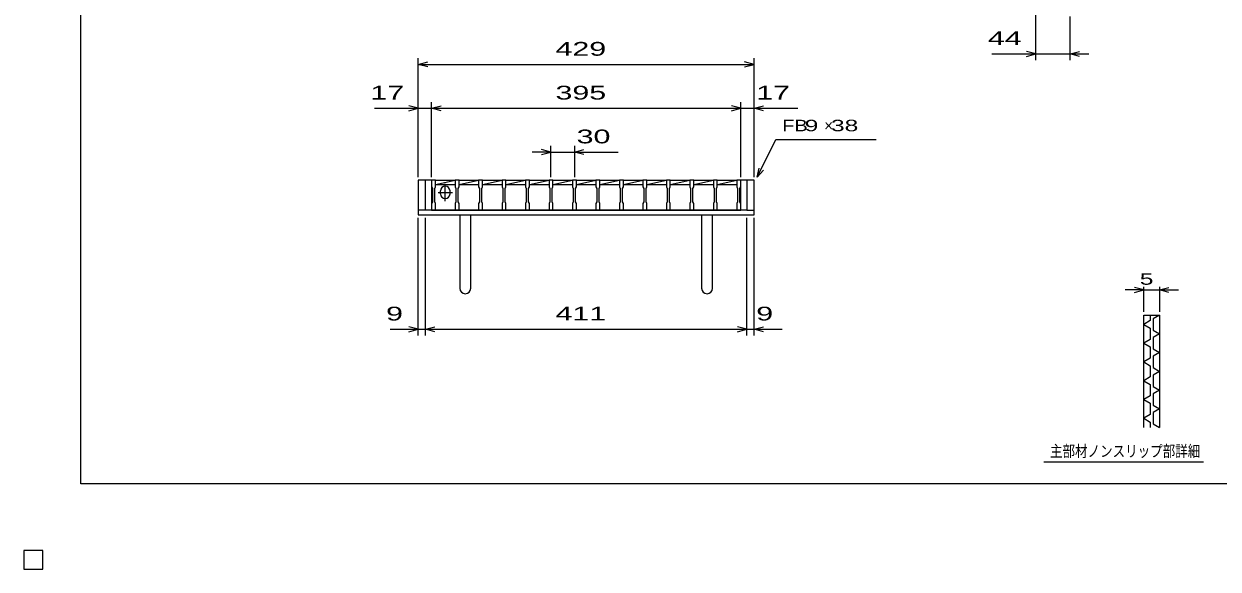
# Model space of a CAD drawing. Units: millimetres, scale not verified. Extents: x -1456 to 1385, y -1026 to 843.
# Drawn here: x -1456 to 70, y -1026 to -329 of the extents above; entities that cross this region are included whole.
import ezdxf
from ezdxf.enums import TextEntityAlignment as Align

# ---------------------------------------------------------------- set-up
doc = ezdxf.new("R2010")
doc.units = ezdxf.units.MM
doc.header["$LTSCALE"] = 8
for name, color, linetype, lineweight in [('0_2', 150, 'Continuous', 25), ('16', 3, 'Continuous', 25), ('19', 6, 'Continuous', 25), ('22', 4, 'Continuous', 25), ('24', 2, 'Continuous', 25), ('32', 4, 'Continuous', 25)]:
    doc.layers.add(name, color=color, linetype=linetype, lineweight=lineweight)
doc.styles.add('ベクトル', font='')
doc.styles.get('ベクトル').set_extended_font_data('ベクトル')

msp = doc.modelspace()

# ---------------------------------------------------------------- linework, layer by layer
at = {"layer": '0_2'}
for p, q in [((-1383.2, -917.2), (-1383.2, 842.8)), ((1384.8, -917.2), (-1383.2, -917.2)), ((-1432, -1002), (-1456, -1002)), ((-1456, -1002), (-1456, -1026)), ((-1432, -1002), (-1456, -1002)), ((-1456, -1002), (-1456, -1026)), ((-1432, -1002), (-1456, -1002)), ((-1456, -1002), (-1456, -1026)), ((-1432, -1002), (-1456, -1002)), ((-1456, -1002), (-1456, -1026)), ((-1432, -1002), (-1456, -1002)), ((-1456, -1002), (-1456, -1026)), ((-1432, -1026), (-1432, -1002)), ((-1432, -1026), (-1432, -1002)), ((-1432, -1026), (-1432, -1002)), ((-1432, -1026), (-1432, -1002)), ((-1432, -1026), (-1432, -1002)), ((-1456, -1026), (-1432, -1026)), ((-1456, -1026), (-1432, -1026)), ((-1456, -1026), (-1432, -1026)), ((-1456, -1026), (-1432, -1026)), ((-1456, -1026), (-1432, -1026))]:
    msp.add_line(p, q, dxfattribs=at)
at = {"layer": '16'}
for p, q in [((-935, -529), (-935, -528.3)), ((-935, -528.3), (-930, -528.3)), ((-935, -529), (-935, -537.5)), ((-930, -529), (-935, -529)), ((-935, -529), (-935, -567)), ((-930, -528.3), (-930, -529)), ((-930, -537.5), (-930, -529)), ((-930, -529), (-905, -529)), ((-930, -534.5), (-905, -529)), ((-917.5, -555.5), (-917.5, -533.5)), ((-905, -529), (-905, -528.3)), ((-905, -528.3), (-900, -528.3)), ((-905, -529), (-905, -537.5)), ((-900, -529), (-905, -529)), ((-900, -528.3), (-900, -529)), ((-900, -537.5), (-900, -529)), ((-900, -529), (-875, -529)), ((-900, -534.5), (-875, -529)), ((-875, -529), (-875, -528.3)), ((-875, -528.3), (-870, -528.3)), ((-875, -529), (-875, -537.5)), ((-870, -529), (-875, -529)), ((-870, -528.3), (-870, -529)), ((-870, -537.5), (-870, -529)), ((-870, -529), (-845, -529)), ((-870, -534.5), (-845, -529)), ((-845, -529), (-845, -528.3)), ((-845, -528.3), (-840, -528.3)), ((-845, -529), (-845, -537.5)), ((-840, -529), (-845, -529)), ((-840, -528.3), (-840, -529)), ((-840, -537.5), (-840, -529)), ((-840, -529), (-815, -529)), ((-840, -534.5), (-815, -529)), ((-815, -529), (-815, -528.3)), ((-815, -528.3), (-810, -528.3)), ((-815, -529), (-815, -537.5)), ((-810, -529), (-815, -529)), ((-810, -528.3), (-810, -529)), ((-810, -537.5), (-810, -529)), ((-810, -529), (-785, -529)), ((-810, -534.5), (-785, -529)), ((-785, -529), (-785, -528.3)), ((-785, -528.3), (-780, -528.3)), ((-785, -529), (-785, -537.5)), ((-780, -529), (-785, -529)), ((-780, -528.3), (-780, -529)), ((-780, -537.5), (-780, -529)), ((-780, -529), (-755, -529)), ((-780, -534.5), (-755, -529)), ((-755, -529), (-755, -528.3)), ((-755, -528.3), (-750, -528.3)), ((-755, -529), (-755, -537.5)), ((-750, -529), (-755, -529)), ((-750, -528.3), (-750, -529)), ((-750, -537.5), (-750, -529)), ((-750, -529), (-725, -529)), ((-750, -534.5), (-725, -529)), ((-725, -529), (-725, -528.3)), ((-725, -528.3), (-720, -528.3)), ((-725, -529), (-725, -537.5)), ((-720, -529), (-725, -529)), ((-720, -528.3), (-720, -529)), ((-720, -537.5), (-720, -529)), ((-720, -529), (-695, -529)), ((-720, -534.5), (-695, -529)), ((-695, -529), (-695, -528.3)), ((-695, -528.3), (-690, -528.3)), ((-695, -529), (-695, -537.5)), ((-690, -529), (-695, -529)), ((-690, -528.3), (-690, -529)), ((-690, -537.5), (-690, -529)), ((-690, -529), (-665, -529)), ((-690, -534.5), (-665, -529)), ((-665, -529), (-665, -528.3)), ((-665, -528.3), (-660, -528.3)), ((-665, -529), (-665, -537.5)), ((-660, -529), (-665, -529)), ((-660, -528.3), (-660, -529)), ((-660, -537.5), (-660, -529)), ((-660, -529), (-635, -529)), ((-660, -534.5), (-635, -529)), ((-635, -529), (-635, -528.3)), ((-635, -528.3), (-630, -528.3)), ((-635, -529), (-635, -537.5)), ((-630, -529), (-635, -529)), ((-630, -528.3), (-630, -529)), ((-630, -537.5), (-630, -529)), ((-630, -529), (-605, -529)), ((-630, -534.5), (-605, -529)), ((-605, -529), (-605, -528.3)), ((-605, -528.3), (-600, -528.3)), ((-605, -529), (-605, -537.5)), ((-600, -529), (-605, -529)), ((-600, -528.3), (-600, -529)), ((-600, -537.5), (-600, -529)), ((-600, -529), (-575, -529)), ((-600, -534.5), (-575, -529)), ((-575, -529), (-575, -528.3)), ((-575, -528.3), (-570, -528.3)), ((-575, -529), (-575, -537.5)), ((-570, -529), (-575, -529)), ((-570, -528.3), (-570, -529)), ((-570, -537.5), (-570, -529)), ((-570, -529), (-545, -529)), ((-570, -534.5), (-545, -529)), ((-545, -529), (-545, -528.3)), ((-545, -528.3), (-540, -528.3)), ((-545, -529), (-545, -537.5)), ((-540, -529), (-545, -529)), ((-540, -528.3), (-540, -529)), ((-540, -537.5), (-540, -529)), ((-540, -567), (-540, -529)), ((-935, -537.5), (-934, -539.5)), ((-934, -539.5), (-934, -556.5)), ((-931, -539.5), (-930, -537.5)), ((-931, -556.5), (-931, -539.5)), ((-930, -534.5), (-905, -534.5)), ((-926.5, -544.5), (-908.5, -544.5)), ((-923.5, -546.5), (-923.5, -542.5)), ((-911.5, -546.5), (-911.5, -542.5)), ((-905, -537.5), (-904, -539.5)), ((-904, -539.5), (-904, -556.5)), ((-901, -539.5), (-900, -537.5)), ((-901, -556.5), (-901, -539.5)), ((-900, -534.5), (-875, -534.5)), ((-875, -537.5), (-874, -539.5)), ((-874, -539.5), (-874, -556.5)), ((-871, -539.5), (-870, -537.5)), ((-871, -556.5), (-871, -539.5)), ((-870, -534.5), (-845, -534.5)), ((-845, -537.5), (-844, -539.5)), ((-844, -539.5), (-844, -556.5)), ((-841, -539.5), (-840, -537.5)), ((-841, -556.5), (-841, -539.5)), ((-840, -534.5), (-815, -534.5)), ((-815, -537.5), (-814, -539.5)), ((-814, -539.5), (-814, -556.5)), ((-811, -539.5), (-810, -537.5)), ((-811, -556.5), (-811, -539.5)), ((-810, -534.5), (-785, -534.5)), ((-785, -537.5), (-784, -539.5)), ((-784, -539.5), (-784, -556.5)), ((-781, -539.5), (-780, -537.5)), ((-781, -556.5), (-781, -539.5)), ((-780, -534.5), (-755, -534.5)), ((-755, -537.5), (-754, -539.5)), ((-754, -539.5), (-754, -556.5)), ((-751, -539.5), (-750, -537.5)), ((-751, -556.5), (-751, -539.5)), ((-750, -534.5), (-725, -534.5)), ((-725, -537.5), (-724, -539.5)), ((-724, -539.5), (-724, -556.5)), ((-721, -539.5), (-720, -537.5)), ((-721, -556.5), (-721, -539.5)), ((-720, -534.5), (-695, -534.5)), ((-695, -537.5), (-694, -539.5)), ((-694, -539.5), (-694, -556.5)), ((-691, -539.5), (-690, -537.5)), ((-691, -556.5), (-691, -539.5)), ((-690, -534.5), (-665, -534.5)), ((-665, -537.5), (-664, -539.5)), ((-664, -539.5), (-664, -556.5)), ((-661, -539.5), (-660, -537.5)), ((-661, -556.5), (-661, -539.5)), ((-660, -534.5), (-635, -534.5)), ((-635, -537.5), (-634, -539.5)), ((-634, -539.5), (-634, -556.5)), ((-631, -539.5), (-630, -537.5)), ((-631, -556.5), (-631, -539.5)), ((-630, -534.5), (-605, -534.5)), ((-605, -537.5), (-604, -539.5)), ((-604, -539.5), (-604, -556.5)), ((-601, -539.5), (-600, -537.5)), ((-601, -556.5), (-601, -539.5)), ((-600, -534.5), (-575, -534.5)), ((-575, -537.5), (-574, -539.5)), ((-574, -539.5), (-574, -556.5)), ((-571, -539.5), (-570, -537.5)), ((-571, -556.5), (-571, -539.5)), ((-570, -534.5), (-545, -534.5)), ((-545, -537.5), (-544, -539.5)), ((-544, -539.5), (-544, -556.5)), ((-541, -539.5), (-540, -537.5)), ((-541, -556.5), (-541, -539.5)), ((-934, -556.5), (-935, -558.5)), ((-935, -558.5), (-935, -567)), ((-930, -558.5), (-931, -556.5)), ((-930, -567), (-930, -558.5)), ((-904, -556.5), (-905, -558.5)), ((-905, -558.5), (-905, -567)), ((-900, -558.5), (-901, -556.5)), ((-900, -567), (-900, -558.5)), ((-874, -556.5), (-875, -558.5)), ((-875, -558.5), (-875, -567)), ((-870, -558.5), (-871, -556.5)), ((-870, -567), (-870, -558.5)), ((-844, -556.5), (-845, -558.5)), ((-845, -558.5), (-845, -567)), ((-840, -558.5), (-841, -556.5)), ((-840, -567), (-840, -558.5)), ((-814, -556.5), (-815, -558.5)), ((-815, -558.5), (-815, -567)), ((-810, -558.5), (-811, -556.5)), ((-810, -567), (-810, -558.5)), ((-784, -556.5), (-785, -558.5)), ((-785, -558.5), (-785, -567)), ((-780, -558.5), (-781, -556.5)), ((-780, -567), (-780, -558.5)), ((-754, -556.5), (-755, -558.5)), ((-755, -558.5), (-755, -567)), ((-750, -558.5), (-751, -556.5)), ((-750, -567), (-750, -558.5)), ((-724, -556.5), (-725, -558.5)), ((-725, -558.5), (-725, -567)), ((-720, -558.5), (-721, -556.5)), ((-720, -567), (-720, -558.5)), ((-694, -556.5), (-695, -558.5)), ((-695, -558.5), (-695, -567)), ((-690, -558.5), (-691, -556.5)), ((-690, -567), (-690, -558.5)), ((-664, -556.5), (-665, -558.5)), ((-665, -558.5), (-665, -567)), ((-660, -558.5), (-661, -556.5)), ((-660, -567), (-660, -558.5)), ((-634, -556.5), (-635, -558.5)), ((-635, -558.5), (-635, -567)), ((-630, -558.5), (-631, -556.5)), ((-630, -567), (-630, -558.5)), ((-604, -556.5), (-605, -558.5)), ((-605, -558.5), (-605, -567)), ((-600, -558.5), (-601, -556.5)), ((-600, -567), (-600, -558.5)), ((-574, -556.5), (-575, -558.5)), ((-575, -558.5), (-575, -567)), ((-570, -558.5), (-571, -556.5)), ((-570, -567), (-570, -558.5)), ((-544, -556.5), (-545, -558.5)), ((-545, -558.5), (-545, -567)), ((-540, -558.5), (-541, -556.5)), ((-540, -567), (-540, -558.5)), ((-935, -567), (-930, -567)), ((-930, -567), (-905, -567)), ((-905, -567), (-900, -567)), ((-900, -567), (-875, -567)), ((-875, -567), (-870, -567)), ((-870, -567), (-845, -567)), ((-845, -567), (-840, -567)), ((-840, -567), (-815, -567)), ((-815, -567), (-810, -567)), ((-810, -567), (-785, -567)), ((-785, -567), (-780, -567)), ((-780, -567), (-755, -567)), ((-755, -567), (-750, -567)), ((-750, -567), (-725, -567)), ((-725, -567), (-720, -567)), ((-720, -567), (-695, -567)), ((-695, -567), (-690, -567)), ((-690, -567), (-665, -567)), ((-665, -567), (-660, -567)), ((-660, -567), (-635, -567)), ((-635, -567), (-630, -567)), ((-630, -567), (-605, -567)), ((-605, -567), (-600, -567)), ((-600, -567), (-575, -567)), ((-575, -567), (-570, -567)), ((-570, -567), (-545, -567)), ((-545, -567), (-540, -567)), ((-1432, -1002), (-1456, -1002)), ((-1456, -1002), (-1456, -1026)), ((-1432, -1002), (-1456, -1002)), ((-1456, -1002), (-1456, -1026)), ((-1432, -1002), (-1456, -1002)), ((-1456, -1002), (-1456, -1026)), ((-1432, -1002), (-1456, -1002)), ((-1456, -1002), (-1456, -1026)), ((-1432, -1002), (-1456, -1002)), ((-1456, -1002), (-1456, -1026)), ((-1432, -1026), (-1432, -1002)), ((-1432, -1026), (-1432, -1002)), ((-1432, -1026), (-1432, -1002)), ((-1432, -1026), (-1432, -1002)), ((-1432, -1026), (-1432, -1002)), ((-1456, -1026), (-1432, -1026)), ((-1456, -1026), (-1432, -1026)), ((-1456, -1026), (-1432, -1026)), ((-1456, -1026), (-1432, -1026)), ((-1456, -1026), (-1432, -1026))]:
    msp.add_line(p, q, dxfattribs=at)
for centre, start, end in [((-917.5, -542.5), 0, 180), ((-917.5, -546.5), 180, 0)]:
    msp.add_arc(centre, 6, start, end, dxfattribs=at)
at = {"layer": '19'}
for p, q in [((-935, -529), (-952, -529)), ((-952, -529), (-952, -573)), ((-943, -567), (-943, -529)), ((-523, -529), (-540, -529)), ((-532, -529), (-532, -567)), ((-523, -573), (-523, -529)), ((-943, -567), (-952, -567)), ((-952, -573), (-523, -573)), ((-532, -567), (-943, -567)), ((-899, -573), (-899, -667)), ((-885, -667), (-885, -573)), ((-590, -573), (-590, -667)), ((-576, -667), (-576, -573)), ((-532, -567), (-523, -567))]:
    msp.add_line(p, q, dxfattribs=at)
for centre in [(-892, -667), (-583, -667)]:
    msp.add_arc(centre, 7, 180, 0, dxfattribs=at)
at = {"layer": '22'}
for p, q in [((-163, -375.5), (-163, -191.5)), ((-119, -375.5), (-119, -319.5)), ((-163, -367.5), (-175, -364.3)), ((-119, -367.5), (-107, -364.3)), ((-952, -525), (-952, -373)), ((-952, -381), (-940, -377.8)), ((-940, -384.2), (-952, -381)), ((-952, -381), (-523, -381)), ((-523, -381), (-535, -377.8)), ((-535, -384.2), (-523, -381)), ((-523, -525), (-523, -373)), ((-219, -367.5), (-163, -367.5)), ((-175, -370.7), (-163, -367.5)), ((-163, -367.5), (-119, -367.5)), ((-107, -370.7), (-119, -367.5)), ((-119, -367.5), (-95, -367.5)), ((-1008, -437), (-952, -437)), ((-952, -437), (-964, -433.8)), ((-964, -440.2), (-952, -437)), ((-952, -525), (-952, -429)), ((-952, -437), (-935, -437)), ((-935, -525), (-935, -429)), ((-935, -437), (-923, -433.8)), ((-923, -440.2), (-935, -437)), ((-935, -437), (-540, -437)), ((-540, -437), (-552, -433.8)), ((-552, -440.2), (-540, -437)), ((-540, -525), (-540, -429)), ((-540, -437), (-523, -437)), ((-523, -525), (-523, -429)), ((-523, -437), (-511, -433.8)), ((-511, -440.2), (-523, -437)), ((-523, -437), (-467, -437)), ((-782.5, -525), (-782.5, -485)), ((-752.5, -485), (-752.5, -525)), ((-519, -525), (-495, -477)), ((-495, -477), (-367, -477)), ((-782.5, -493), (-806.5, -493)), ((-782.5, -493), (-794.5, -489.8)), ((-794.5, -496.2), (-782.5, -493)), ((-782.5, -493), (-752.5, -493)), ((-752.5, -493), (-740.5, -489.8)), ((-740.5, -496.2), (-752.5, -493)), ((-752.5, -493), (-696.5, -493)), ((-519, -525), (-516.6, -513.32)), ((-519, -525), (-511, -516.2)), ((-952, -727.4), (-952, -577)), ((-943, -727.4), (-943, -577)), ((-532, -727.4), (-532, -577)), ((-523, -727.4), (-523, -577)), ((-952, -719.4), (-964, -716.2)), ((-943, -719.4), (-931, -716.2)), ((-532, -719.4), (-544, -716.2)), ((-523, -719.4), (-511, -716.2)), ((-988, -719.4), (-952, -719.4)), ((-964, -722.6), (-952, -719.4)), ((-952, -719.4), (-943, -719.4)), ((-931, -722.6), (-943, -719.4)), ((-943, -719.4), (-532, -719.4)), ((-544, -722.6), (-532, -719.4)), ((-532, -719.4), (-523, -719.4)), ((-511, -722.6), (-523, -719.4)), ((-523, -719.4), (-487, -719.4))]:
    msp.add_line(p, q, dxfattribs=at)
at = {"layer": '22', "color": 2}
for p, q in [((-1432, -1002), (-1456, -1002)), ((-1456, -1002), (-1456, -1026)), ((-1432, -1002), (-1456, -1002)), ((-1456, -1002), (-1456, -1026)), ((-1432, -1002), (-1456, -1002)), ((-1456, -1002), (-1456, -1026)), ((-1432, -1026), (-1432, -1002)), ((-1432, -1026), (-1432, -1002)), ((-1432, -1026), (-1432, -1002)), ((-1456, -1026), (-1432, -1026)), ((-1456, -1026), (-1432, -1026)), ((-1456, -1026), (-1432, -1026))]:
    msp.add_line(p, q, dxfattribs=at)
at = {"layer": '24', "color": 4}
for p, q in [((-1432, -1002), (-1456, -1002)), ((-1456, -1002), (-1456, -1026)), ((-1432, -1002), (-1456, -1002)), ((-1456, -1002), (-1456, -1026)), ((-1432, -1002), (-1456, -1002)), ((-1456, -1002), (-1456, -1026)), ((-1432, -1026), (-1432, -1002)), ((-1432, -1026), (-1432, -1002)), ((-1432, -1026), (-1432, -1002)), ((-1456, -1026), (-1432, -1026)), ((-1456, -1026), (-1432, -1026)), ((-1456, -1026), (-1432, -1026))]:
    msp.add_line(p, q, dxfattribs=at)
at = {"layer": '32'}
for p, q in [((-24.8, -669.2), (-48.8, -669.2)), ((-24.8, -669.2), (-36.8, -666)), ((-36.8, -672.4), (-24.8, -669.2)), ((-24.8, -697.2), (-24.8, -665.2)), ((-24.8, -669.2), (-4.8, -669.2)), ((-4.8, -665.2), (-4.8, -697.2)), ((-4.8, -669.2), (7.2, -666)), ((7.2, -672.4), (-4.8, -669.2)), ((-4.8, -669.2), (19.2, -669.2)), ((-24.8, -701.2), (-4.8, -701.2)), ((-24.8, -845.2), (-24.8, -701.2)), ((-16.8, -701.2), (-16.8, -708.4)), ((-4.8, -701.2), (-12.8, -706)), ((-4.8, -701.2), (-4.8, -845.2)), ((-16.8, -708.4), (-24.8, -713.2)), ((-24.8, -713.2), (-16.8, -718)), ((-12.8, -706), (-12.8, -720.4)), ((-16.8, -732.4), (-24.8, -737.2)), ((-16.8, -718), (-16.8, -732.4)), ((-12.8, -720.4), (-4.8, -725.2)), ((-4.8, -725.2), (-12.8, -730)), ((-12.8, -730), (-12.8, -744.4)), ((-24.8, -737.2), (-16.8, -742)), ((-16.8, -742), (-16.8, -756.4)), ((-12.8, -744.4), (-4.8, -749.2)), ((-16.8, -756.4), (-24.8, -761.2)), ((-24.8, -761.2), (-16.8, -766)), ((-4.8, -749.2), (-12.8, -754)), ((-12.8, -754), (-12.8, -768.4)), ((-16.8, -766), (-16.8, -780.4)), ((-12.8, -768.4), (-4.8, -773.2)), ((-4.8, -773.2), (-12.8, -778)), ((-12.8, -778), (-12.8, -792.4)), ((-16.8, -780.4), (-24.8, -785.2)), ((-24.8, -785.2), (-16.8, -790)), ((-16.8, -790), (-16.8, -804.4)), ((-12.8, -792.4), (-4.8, -797.2)), ((-16.8, -804.4), (-24.8, -809.2)), ((-4.8, -797.2), (-12.8, -802)), ((-12.8, -802), (-12.8, -816.4)), ((-24.8, -809.2), (-16.8, -814)), ((-16.8, -814), (-16.8, -828.4)), ((-12.8, -816.4), (-4.8, -821.2)), ((-4.8, -821.2), (-12.8, -826)), ((-16.8, -828.4), (-24.8, -833.2)), ((-24.8, -833.2), (-16.8, -838)), ((-16.8, -838), (-16.8, -845.2)), ((-12.8, -826), (-12.8, -840.4)), ((-12.8, -840.4), (-4.8, -845.2)), ((51.2, -889.2), (-152.8, -889.2)), ((-1432, -1002), (-1456, -1002)), ((-1456, -1002), (-1456, -1026)), ((-1432, -1002), (-1456, -1002)), ((-1456, -1002), (-1456, -1026)), ((-1432, -1002), (-1456, -1002)), ((-1456, -1002), (-1456, -1026)), ((-1432, -1002), (-1456, -1002)), ((-1456, -1002), (-1456, -1026)), ((-1432, -1002), (-1456, -1002)), ((-1456, -1002), (-1456, -1026)), ((-1432, -1026), (-1432, -1002)), ((-1432, -1026), (-1432, -1002)), ((-1432, -1026), (-1432, -1002)), ((-1432, -1026), (-1432, -1002)), ((-1432, -1026), (-1432, -1002)), ((-1456, -1026), (-1432, -1026)), ((-1456, -1026), (-1432, -1026)), ((-1456, -1026), (-1432, -1026)), ((-1456, -1026), (-1432, -1026)), ((-1456, -1026), (-1432, -1026))]:
    msp.add_line(p, q, dxfattribs=at)

# ---------------------------------------------------------------- texts
at = {"layer": '22', "color": 2, "style": 'ベクトル'}
for s, height, width, p in [(' 44 ', 17.6, 1.65, (-235, -347.5)), (' 429 ', 17.6, 1.65, (-787.5, -361)), (' 17 ', 17.6, 1.65, (-1024, -417)), (' 395 ', 17.6, 1.65, (-787.5, -417)), (' 17 ', 17.6, 1.65, (-531, -417)), ('FB', 14.66, 1.3, (-487, -459)), (' 9 ', 14.66, 1.6, (-467, -459)), (' 38 ', 14.66, 1.6, (-433.4, -459)), (' 30 ', 17.6, 1.65, (-760.5, -473)), (' 9 ', 17.6, 1.65, (-1004, -699.4)), (' 411 ', 17.6, 1.65, (-787.5, -699.4)), (' 9 ', 17.6, 1.65, (-531, -699.4))]:
    msp.add_text(s, height=height, dxfattribs=dict(at, width=width)).set_placement(p, align=Align.MIDDLE_LEFT)
msp.add_text('×', height=14.66, dxfattribs=at).set_placement((-433.4, -459), align=Align.MIDDLE_LEFT)
at = {"layer": '32', "color": 2, "style": 'ベクトル'}
for s, width, p in [(' 5 ', 1.6, (-38.8, -655.2)), ('主部材ノンスリップ部詳細', 0.8, (-144.8, -875.2))]:
    msp.add_text(s, height=14.66, dxfattribs=dict(at, width=width)).set_placement(p, align=Align.MIDDLE_LEFT)

doc.saveas('drawing.dxf')
